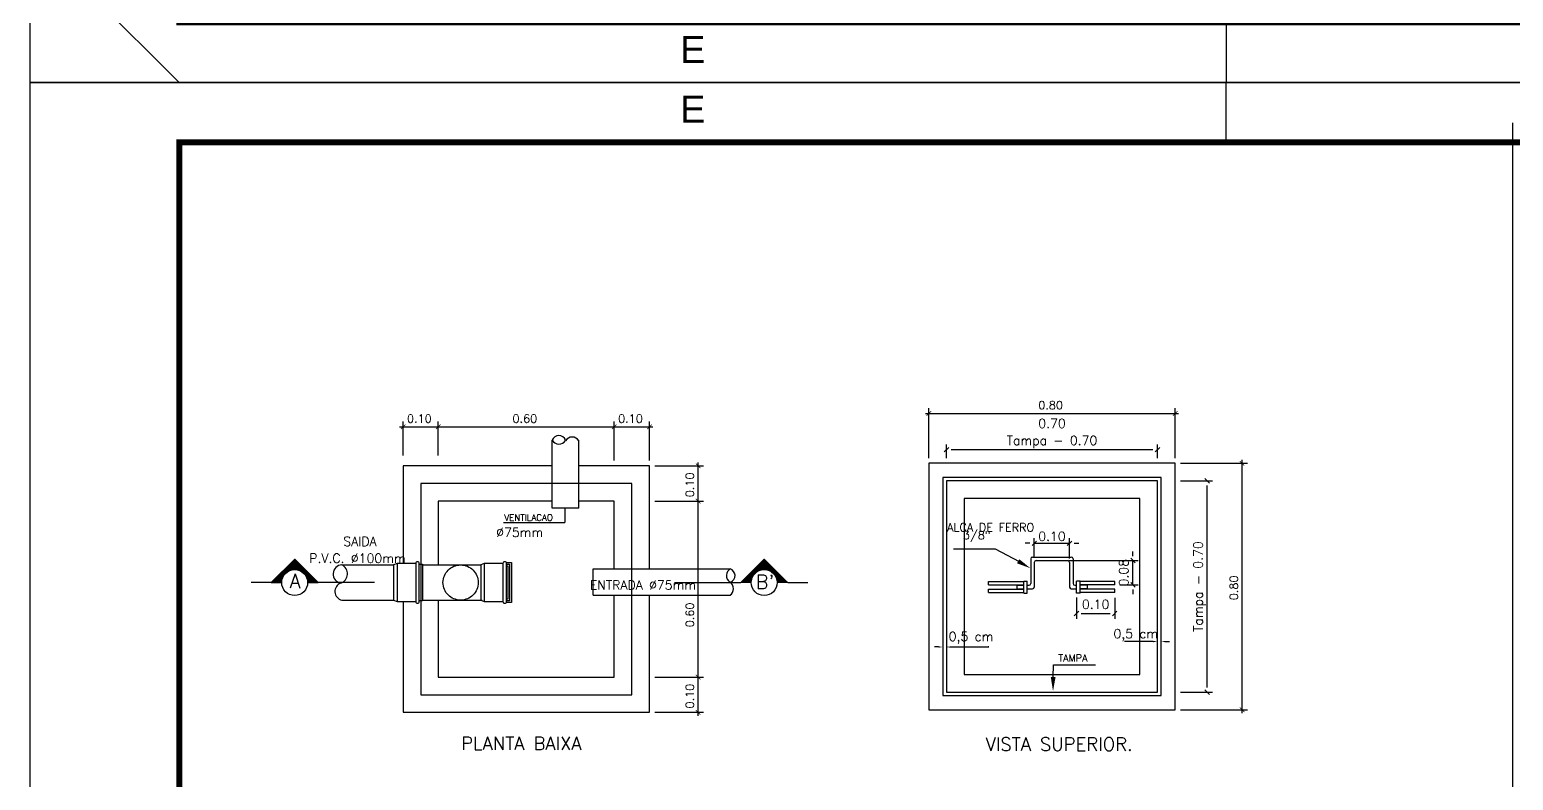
# Model space of a CAD drawing. Header units: millimetres. Extents: x -336 to -33, y -135 to 770.
# Drawn here: x -336.07 to -311.27, y 684.65 to 697.19 of the extents above; entities that cross this region are included whole.
import ezdxf
from ezdxf.enums import TextEntityAlignment as Align

# ---------------------------------------------------------------- set-up
doc = ezdxf.new("R2010")
doc.units = ezdxf.units.MM
doc.header["$LTSCALE"] = 50
doc.header["$MEASUREMENT"] = 0
doc.linetypes.add('CENTER2', pattern=[28.575, 19.05, -3.175, 3.175, -3.175])
doc.linetypes.add('HIDDEN', pattern=[0.375, 0.25, -0.125])
doc.layers.get('0').update_dxf_attribs({"linetype": 'CONTINUOUS'})
for name, color, linetype in [('A-LAYOUT', 7, 'CONTINUOUS'), ('A-PEN-R', 1, 'CONTINUOUS'), ('DETALLHES_CAIXAS', 6, 'CONTINUOUS'), ("PRANCHA - PROJETU'S", 7, 'CONTINUOUS'), ('TXT_1', 2, 'CONTINUOUS'), ('TXT_2', 6, 'CONTINUOUS')]:
    doc.layers.add(name, color=color, linetype=linetype)
doc.styles.add('ADITIVOCAD', font='ROMANS.shx')
doc.styles.add('ARIAL', font='arial.ttf', dxfattribs={"height": 2})
doc.styles.add('ROMANS', font='romans', dxfattribs={"height": 0.1})

# ---------------------------------------------------------------- blocks, each defined once
blk = doc.blocks.new('ADFSGASDFG')
at = {"layer": "PRANCHA - PROJETU'S", "color": 1}
for p, q in [((360.678, 107.346), (276.578, 107.346)), ((276.578, 107.346), (276.578, 47.946)), ((296.578, 106.346), (296.578, 107.346)), ((279.078, 47.946), (276.578, 50.446)), ((296.578, 48.946), (296.578, 47.946)), ((276.578, 47.946), (360.678, 47.946))]:
    blk.add_line(p, q, dxfattribs=at)
at = {"layer": "PRANCHA - PROJETU'S", "color": 4, "const_width": 0.1}
blk.add_lwpolyline([(279.078, 106.346), (359.678, 106.346), (359.678, 48.946), (279.078, 48.946)], close=True, dxfattribs=at)
at = {"layer": "PRANCHA - PROJETU'S", "color": 50, "linetype": 'Continuous', "style": 'ARIAL'}
for p in [(287.661, 106.896), (287.661, 48.496)]:
    blk.add_text('E', height=0.45, dxfattribs=at).set_placement(p, align=Align.MIDDLE)
blk = doc.blocks.new('*X1051')
at = {"color": 0}
for p, q in [((101.59, 65.457), (101.923, 65.79)), ((101.608, 65.457), (101.932, 65.781)), ((101.626, 65.457), (101.941, 65.772)), ((102.216, 65.457), (101.901, 65.771)), ((102.233, 65.457), (101.91, 65.78)), ((102.251, 65.457), (101.919, 65.789)), ((101.643, 65.457), (101.95, 65.763)), ((101.661, 65.457), (101.958, 65.755)), ((101.744, 65.505), (101.689, 65.559)), ((101.748, 65.518), (101.698, 65.568)), ((101.753, 65.531), (101.707, 65.577)), ((101.759, 65.543), (101.716, 65.586)), ((101.765, 65.554), (101.725, 65.594)), ((101.772, 65.565), (101.733, 65.603)), ((101.78, 65.575), (101.742, 65.612)), ((101.788, 65.584), (101.751, 65.621)), ((101.797, 65.593), (101.76, 65.63)), ((101.807, 65.601), (101.769, 65.639)), ((101.817, 65.609), (101.778, 65.648)), ((101.827, 65.615), (101.787, 65.656)), ((101.839, 65.622), (101.795, 65.665)), ((101.851, 65.627), (101.804, 65.674)), ((101.864, 65.632), (101.813, 65.683)), ((101.878, 65.636), (101.822, 65.692)), ((101.892, 65.639), (101.831, 65.701)), ((101.908, 65.641), (101.84, 65.709)), ((101.847, 65.626), (101.967, 65.746)), ((101.925, 65.641), (101.848, 65.718)), ((101.944, 65.64), (101.857, 65.727)), ((101.966, 65.636), (101.866, 65.736)), ((101.874, 65.635), (101.976, 65.737)), ((101.993, 65.627), (101.875, 65.745)), ((102.035, 65.602), (101.884, 65.754)), ((102.198, 65.457), (101.893, 65.762)), ((101.897, 65.64), (101.985, 65.728)), ((101.916, 65.641), (101.994, 65.719)), ((101.933, 65.641), (102.003, 65.71)), ((101.949, 65.639), (102.011, 65.702)), ((101.964, 65.636), (102.02, 65.693)), ((101.978, 65.633), (102.029, 65.684)), ((101.991, 65.628), (102.038, 65.675)), ((102.003, 65.622), (102.047, 65.666)), ((102.015, 65.616), (102.056, 65.657)), ((102.025, 65.609), (102.065, 65.649)), ((102.036, 65.602), (102.073, 65.64)), ((102.045, 65.594), (102.082, 65.631)), ((102.054, 65.585), (102.091, 65.622)), ((102.062, 65.576), (102.1, 65.613)), ((102.18, 65.457), (102.067, 65.571)), ((102.07, 65.566), (102.109, 65.604)), ((102.077, 65.555), (102.118, 65.595)), ((102.084, 65.544), (102.126, 65.587)), ((102.09, 65.532), (102.135, 65.578)), ((102.095, 65.52), (102.144, 65.569)), ((102.099, 65.506), (102.153, 65.56)), ((101.597, 65.457), (101.592, 65.462)), ((101.615, 65.457), (101.601, 65.471)), ((101.632, 65.457), (101.61, 65.48)), ((101.65, 65.457), (101.619, 65.488)), ((101.668, 65.457), (101.627, 65.497)), ((101.685, 65.457), (101.636, 65.506)), ((101.703, 65.457), (101.645, 65.515)), ((101.721, 65.457), (101.654, 65.524)), ((101.737, 65.458), (101.663, 65.533)), ((101.738, 65.475), (101.672, 65.541)), ((101.679, 65.457), (101.753, 65.531)), ((101.74, 65.49), (101.68, 65.55)), ((101.696, 65.457), (101.744, 65.504)), ((101.714, 65.457), (101.739, 65.482)), ((101.732, 65.457), (101.737, 65.463)), ((102.163, 65.457), (102.092, 65.528)), ((102.145, 65.457), (102.1, 65.502)), ((102.102, 65.492), (102.162, 65.551)), ((102.127, 65.457), (102.104, 65.48)), ((102.105, 65.477), (102.171, 65.542)), ((102.106, 65.46), (102.179, 65.534)), ((102.109, 65.457), (102.106, 65.461)), ((102.121, 65.457), (102.188, 65.525)), ((102.138, 65.457), (102.197, 65.516)), ((102.156, 65.457), (102.206, 65.507)), ((102.174, 65.457), (102.215, 65.498)), ((102.191, 65.457), (102.224, 65.489)), ((102.209, 65.457), (102.232, 65.481)), ((102.227, 65.457), (102.241, 65.472)), ((102.244, 65.457), (102.25, 65.463))]:
    blk.add_line(p, q, dxfattribs=at)

msp = doc.modelspace()

# ---------------------------------------------------------------- linework, layer by layer
at = {"layer": 'A-LAYOUT', "linetype": 'ByBlock'}
for p, q in [((-321.037, 690.034), (-321.037, 690.868)), ((-316.919, 690.034), (-316.919, 690.868)), ((-329.824, 690.079), (-329.824, 690.644)), ((-329.236, 690.079), (-329.236, 690.644)), ((-329.236, 690.079), (-329.236, 690.644)), ((-326.295, 689.991), (-326.295, 690.644)), ((-326.295, 689.991), (-326.295, 690.644)), ((-325.707, 689.991), (-325.707, 690.644)), ((-321.095, 690.78), (-316.861, 690.78)), ((-329.883, 690.556), (-329.177, 690.556)), ((-329.294, 690.556), (-326.236, 690.556)), ((-326.354, 690.556), (-325.648, 690.556)), ((-320.704, 690.212), (-320.781, 690.136)), ((-320.743, 690.034), (-320.743, 690.262)), ((-320.666, 690.174), (-317.29, 690.174)), ((-317.252, 690.136), (-317.175, 690.212)), ((-317.213, 690.034), (-317.213, 690.262)), ((-325.618, 689.903), (-324.805, 689.903)), ((-324.893, 689.256), (-324.893, 689.962)), ((-316.831, 689.946), (-315.713, 689.946)), ((-315.801, 685.77), (-315.801, 690.005)), ((-316.831, 689.652), (-316.295, 689.652)), ((-316.345, 689.614), (-316.422, 689.69)), ((-316.383, 686.199), (-316.383, 689.576)), ((-325.618, 689.315), (-324.805, 689.315)), ((-325.618, 689.315), (-324.805, 689.315)), ((-324.893, 686.315), (-324.893, 689.374)), ((-319.312, 688.571), (-319.235, 688.647)), ((-319.274, 688.365), (-319.274, 688.697)), ((-318.647, 688.647), (-318.724, 688.571)), ((-318.685, 688.357), (-318.685, 688.697)), ((-319.35, 688.609), (-319.426, 688.609)), ((-319.274, 688.609), (-318.685, 688.609)), ((-318.609, 688.609), (-318.532, 688.609)), ((-317.625, 688.397), (-317.625, 688.473)), ((-318.69, 688.32), (-317.537, 688.32)), ((-317.663, 688.359), (-317.587, 688.282)), ((-317.625, 687.915), (-317.625, 688.32)), ((-317.847, 687.915), (-317.537, 687.915)), ((-317.587, 687.876), (-317.663, 687.953)), ((-318.568, 687.704), (-318.568, 687.35)), ((-317.93, 687.697), (-317.93, 687.35)), ((-317.625, 687.838), (-317.625, 687.762)), ((-318.529, 687.476), (-318.606, 687.4)), ((-318.491, 687.438), (-318.007, 687.438)), ((-317.968, 687.4), (-317.892, 687.476)), ((-317.356, 686.967), (-317.768, 686.967)), ((-317.286, 686.967), (-317.356, 686.967)), ((-317.084, 686.967), (-317.014, 686.967)), ((-320.873, 686.877), (-320.944, 686.877)), ((-320.672, 686.877), (-320.032, 686.877)), ((-320.032, 686.877), (-320.046, 686.877)), ((-324.893, 685.727), (-324.893, 686.433)), ((-325.618, 686.374), (-324.805, 686.374)), ((-325.618, 686.374), (-324.805, 686.374)), ((-316.422, 686.161), (-316.345, 686.085)), ((-316.831, 686.123), (-316.295, 686.123)), ((-325.618, 685.786), (-324.805, 685.786)), ((-316.831, 685.829), (-315.713, 685.829))]:
    msp.add_line(p, q, dxfattribs=at)
at = {"layer": 'A-LAYOUT'}
for p, q in [((-329.824, 690.556), (-329.236, 690.556)), ((-327.33, 689.196), (-327.33, 690.334)), ((-326.889, 689.196), (-326.889, 690.334)), ((-321.037, 689.946), (-321.037, 685.829)), ((-316.919, 689.946), (-321.037, 689.946)), ((-316.919, 685.829), (-316.919, 689.946)), ((-320.801, 689.711), (-320.801, 686.064)), ((-317.155, 689.711), (-320.801, 689.711)), ((-317.155, 686.064), (-317.155, 689.711)), ((-326.889, 689.196), (-327.33, 689.196)), ((-327.121, 689.196), (-327.121, 688.956)), ((-328.144, 688.956), (-327.121, 688.956)), ((-319.923, 688.512), (-320.626, 688.512)), ((-319.522, 688.297), (-319.923, 688.512)), ((-329.924, 688.272), (-329.924, 687.637)), ((-328.466, 688.272), (-328.466, 687.637)), ((-326.645, 688.182), (-324.351, 688.182)), ((-326.645, 687.741), (-326.645, 688.182)), ((-319.332, 688.35), (-319.332, 687.938)), ((-319.303, 688.379), (-318.656, 688.379)), ((-319.274, 688.291), (-319.274, 687.879)), ((-319.244, 688.32), (-318.715, 688.32)), ((-318.685, 688.291), (-318.685, 687.879)), ((-318.627, 688.35), (-318.627, 687.938)), ((-319.568, 687.909), (-319.568, 687.85)), ((-319.568, 687.909), (-319.45, 687.909)), ((-319.45, 687.979), (-319.391, 687.979)), ((-319.45, 687.779), (-319.45, 687.979)), ((-319.391, 687.779), (-319.391, 687.979)), ((-319.391, 687.909), (-319.362, 687.909)), ((-318.597, 687.909), (-318.568, 687.909)), ((-318.509, 687.979), (-318.568, 687.979)), ((-318.568, 687.779), (-318.568, 687.979)), ((-318.509, 687.779), (-318.509, 687.979)), ((-318.391, 687.909), (-318.509, 687.909)), ((-318.391, 687.909), (-318.391, 687.85)), ((-326.645, 687.741), (-324.351, 687.741)), ((-319.568, 687.85), (-319.45, 687.85)), ((-319.45, 687.779), (-319.391, 687.779)), ((-319.391, 687.85), (-319.303, 687.85)), ((-318.656, 687.85), (-318.568, 687.85)), ((-318.509, 687.779), (-318.568, 687.779)), ((-318.391, 687.85), (-318.509, 687.85)), ((-318.958, 686.373), (-318.955, 686.578)), ((-318.955, 686.578), (-318.252, 686.578)), ((-320.801, 686.064), (-317.155, 686.064)), ((-321.037, 685.829), (-316.919, 685.829))]:
    msp.add_line(p, q, dxfattribs=at)
at = {"layer": 'A-LAYOUT', "linetype": 'HIDDEN', "ltscale": 0.5}
for p, q in [((-329.53, 689.609), (-329.53, 686.08)), ((-326.001, 689.609), (-329.53, 689.609)), ((-326.001, 686.08), (-326.001, 689.609)), ((-329.53, 686.08), (-326.001, 686.08))]:
    msp.add_line(p, q, dxfattribs=at)
at = {"layer": 'A-LAYOUT', "linetype": 'HIDDEN'}
for p, q in [((-320.448, 689.358), (-320.448, 686.417)), ((-317.508, 689.358), (-320.448, 689.358)), ((-317.508, 686.417), (-317.508, 689.358)), ((-320.039, 687.915), (-320.039, 687.973)), ((-320.039, 687.973), (-319.45, 687.973)), ((-320.039, 687.915), (-319.45, 687.915)), ((-317.93, 687.973), (-318.509, 687.973)), ((-317.93, 687.915), (-318.509, 687.915)), ((-317.93, 687.915), (-317.93, 687.973)), ((-320.039, 687.785), (-320.039, 687.844)), ((-320.039, 687.844), (-319.45, 687.844)), ((-320.039, 687.785), (-319.45, 687.785)), ((-317.93, 687.844), (-318.509, 687.844)), ((-317.93, 687.785), (-318.509, 687.785)), ((-317.93, 687.785), (-317.93, 687.844)), ((-320.448, 686.417), (-317.508, 686.417))]:
    msp.add_line(p, q, dxfattribs=at)
at = {"layer": 'A-LAYOUT', "linetype": 'ByBlock', "const_width": 0.0115}
for points in [[(-320.998, 690.818), (-321.075, 690.742)], [(-316.958, 690.742), (-316.881, 690.818)], [(-329.786, 690.594), (-329.862, 690.517)], [(-329.197, 690.594), (-329.274, 690.517)], [(-329.274, 690.517), (-329.197, 690.594)], [(-326.333, 690.517), (-326.257, 690.594)], [(-326.257, 690.594), (-326.333, 690.517)], [(-325.745, 690.517), (-325.668, 690.594)], [(-324.855, 689.865), (-324.931, 689.941)], [(-315.763, 689.908), (-315.839, 689.984)], [(-324.855, 689.276), (-324.931, 689.353)], [(-324.931, 689.353), (-324.855, 689.276)], [(-324.931, 686.412), (-324.855, 686.336)], [(-324.855, 686.336), (-324.931, 686.412)], [(-324.931, 685.824), (-324.855, 685.747)], [(-315.839, 685.867), (-315.763, 685.791)]]:
    msp.add_lwpolyline(points, dxfattribs=at)
at = {"layer": 'A-LAYOUT'}
for points in [[(-330.847, 688.248), (-329.984, 688.248)], [(-329.612, 688.272), (-329.924, 688.272), (-329.984, 688.248), (-329.984, 687.66), (-329.924, 687.637), (-329.612, 687.637)], [(-329.554, 688.26), (-329.501, 688.26), (-329.501, 687.648), (-329.554, 687.648)], [(-329.501, 688.248), (-328.526, 688.248)], [(-328.154, 688.272), (-328.466, 688.272), (-328.526, 688.248), (-328.526, 687.66), (-328.466, 687.637), (-328.154, 687.637)], [(-328.096, 688.289), (-328.013, 688.289), (-328.013, 687.619), (-328.096, 687.619)], [(-328.096, 688.26), (-328.043, 688.26), (-328.043, 687.648), (-328.096, 687.648)], [(-328.096, 688.231), (-328.072, 688.231), (-328.072, 687.678), (-328.096, 687.678)], [(-330.847, 687.66), (-329.984, 687.66)], [(-329.501, 687.66), (-328.503, 687.66)]]:
    msp.add_lwpolyline(points, dxfattribs=at)
for points in [[(-329.586, 687.608), (-329.58, 687.608, 0.414214), (-329.554, 687.635), (-329.554, 688.275, 0.414214), (-329.58, 688.302), (-329.586, 688.302, 0.414214), (-329.612, 688.275), (-329.612, 687.635, 0.414214)], [(-328.128, 687.608), (-328.122, 687.608, 0.414214), (-328.096, 687.635), (-328.096, 688.275, 0.414214), (-328.122, 688.302), (-328.128, 688.302, 0.414214), (-328.154, 688.275), (-328.154, 687.635, 0.414214)]]:
    msp.add_lwpolyline(points, format="xyb", close=True, dxfattribs=at)
at = {"layer": 'A-LAYOUT', "linetype": 'HIDDEN'}
msp.add_circle((-328.863, 687.954), 0.294, dxfattribs=at)
at = {"layer": 'A-LAYOUT'}
for centre, radius, start, end in [((-327.218, 690.29), 0.119, 23.2479, 160.1992), ((-326.999, 690.252), 0.132, 33.0699, 146.9301), ((-327.217, 690.394), 0.128, 207.9019, 326.9301), ((-330.841, 688.096), 0.153, 91.971, 261.4768), ((-330.917, 688.1), 0.164, 288.8635, 64.5843), ((-324.291, 688.069), 0.128, 117.9019, 236.9301), ((-324.395, 688.071), 0.119, 293.2479, 70.1992), ((-319.303, 688.35), 0.0294, 90, 180), ((-319.244, 688.291), 0.0294, 90, 180), ((-318.715, 688.291), 0.0294, 0, 90), ((-318.656, 688.35), 0.0294, 360, 90), ((-330.816, 687.805), 0.148, 108.8635, 258.1185), ((-324.433, 687.851), 0.132, 303.0699, 56.9301), ((-319.362, 687.938), 0.0294, 270, 0), ((-318.597, 687.938), 0.0294, 180, 270), ((-319.303, 687.879), 0.0294, 270, 0), ((-318.656, 687.879), 0.0294, 180, 270)]:
    msp.add_arc(centre, radius, start, end, dxfattribs=at)
for points in [[(-319.524, 688.343), (-319.563, 688.275), (-319.339, 688.193)], [(-318.919, 686.373), (-318.998, 686.374), (-318.961, 686.138)]]:
    msp.add_solid(points, dxfattribs=at)
at = {"layer": 'A-LAYOUT', "linetype": 'ByBlock'}
for points in [[(-317.284, 686.979), (-317.284, 686.956), (-317.213, 686.967)], [(-317.084, 686.979), (-317.084, 686.956), (-317.155, 686.967)], [(-320.873, 686.888), (-320.873, 686.865), (-320.803, 686.877)], [(-320.672, 686.888), (-320.672, 686.865), (-320.743, 686.877)]]:
    msp.add_solid(points, dxfattribs=at)
at = {"layer": 'A-PEN-R'}
msp.add_line((-311.279, 695.636), (-311.279, 646.989), dxfattribs=at)
at = {"layer": 'DETALLHES_CAIXAS'}
for p, q in [((-327.33, 689.903), (-329.824, 689.903)), ((-329.824, 689.903), (-329.824, 688.272)), ((-325.707, 689.903), (-326.889, 689.903)), ((-325.707, 688.182), (-325.707, 689.903)), ((-320.743, 689.652), (-320.743, 686.123)), ((-317.213, 689.652), (-320.743, 689.652)), ((-317.213, 686.123), (-317.213, 689.652)), ((-329.236, 689.315), (-329.236, 688.248)), ((-327.33, 689.315), (-329.236, 689.315)), ((-326.295, 689.315), (-326.889, 689.315)), ((-326.295, 688.182), (-326.295, 689.315)), ((-329.236, 687.66), (-329.236, 686.374)), ((-326.295, 686.374), (-326.295, 687.741)), ((-325.707, 685.786), (-325.707, 687.741)), ((-329.824, 687.637), (-329.824, 685.786)), ((-329.236, 686.374), (-326.295, 686.374)), ((-320.743, 686.123), (-317.213, 686.123)), ((-329.824, 685.786), (-325.707, 685.786))]:
    msp.add_line(p, q, dxfattribs=at)
at = {"layer": 'TXT_1'}
for p, q in [((-332.029, 687.953), (-331.636, 688.347)), ((-331.636, 688.347), (-331.243, 687.953)), ((-323.788, 688.347), (-324.181, 687.953)), ((-332.029, 687.953), (-331.853, 687.953)), ((-331.419, 687.953), (-331.243, 687.953)), ((-324.004, 687.953), (-324.181, 687.953)), ((-323.395, 687.953), (-323.571, 687.953))]:
    msp.add_line(p, q, dxfattribs=at)
for centre in [(-331.636, 687.953), (-323.788, 687.953)]:
    msp.add_circle(centre, 0.217, dxfattribs=at)
at = {"layer": 'TXT_2', "linetype": 'CENTER2'}
for p, q in [((-332.029, 687.953), (-332.364, 687.953)), ((-330.299, 687.953), (-331.243, 687.953)), ((-325.287, 687.953), (-324.181, 687.953)), ((-323.395, 687.953), (-323.06, 687.953))]:
    msp.add_line(p, q, dxfattribs=at)

# ---------------------------------------------------------------- block references
at = {"layer": "PRANCHA - PROJETU'S", "color": 1}
for p in [(-612.643, 648.365), (-612.643, 588.965)]:
    msp.add_blockref('ADFSGASDFG', p, dxfattribs=at)
at = {"layer": 'TXT_1', "yscale": 1.176362552987934, "zscale": 1.176362552987666}
for p, xscale in [((-451.533, 610.952), 1.176362552986596), ((-203.891, 610.952), -1.176362552986596)]:
    msp.add_blockref('*X1051', p, dxfattribs=dict(at, xscale=xscale))

# ---------------------------------------------------------------- texts
at = {"layer": 'A-LAYOUT', "style": 'ROMANS'}
for s, p in [('0.80', (-319.207, 690.849)), ('0.10', (-329.759, 690.624)), ('0.60', (-327.995, 690.624)), ('0.10', (-326.23, 690.624))]:
    msp.add_text(s, height=0.1376, dxfattribs=at).set_placement(p)
at = {"layer": 'A-LAYOUT', "linetype": 'ByBlock', "style": 'ROMANS'}
for s, height, p in [('0.70', 0.1529, (-318.978, 690.611)), ('Tampa - 0.70', 0.15293, (-318.978, 690.327)), ('0.10', 0.1529, (-318.979, 688.727)), ('0.10', 0.1529, (-318.249, 687.591))]:
    msp.add_text(s, height=height, dxfattribs=at).set_placement(p, align=Align.MIDDLE_CENTER)
at = {"layer": 'A-LAYOUT', "style": 'ROMANS'}
for s, p in [('0.10', (-324.962, 689.379)), ('0.80', (-315.87, 687.658)), ('0.60', (-324.962, 687.206)), ('0.10', (-324.962, 685.85))]:
    msp.add_text(s, height=0.1376, rotation=90, dxfattribs=at).set_placement(p)
for s, height, p in [('VENTILACAO', 0.1059, (-328.133, 689.04)), ('ALCA DE FERRO ', 0.13763, (-320.731, 688.876)), ('SAIDA ', 0.1529, (-330.823, 688.64)), ('%%C75mm', 0.1529, (-328.268, 688.793)), (' 3/8"', 0.1376, (-320.561, 688.746)), ('P.V.C. %%C100mm', 0.15293, (-331.392, 688.36)), ('ENTRADA %%C75mm', 0.15293, (-326.703, 687.912)), ('TAMPA', 0.1176, (-318.873, 686.694))]:
    msp.add_text(s, height=height, dxfattribs=at).set_placement(p, align=Align.MIDDLE_LEFT)
at = {"layer": 'A-LAYOUT', "linetype": 'ByBlock', "style": 'ROMANS'}
for s, height, p in [('Tampa - 0.70', 0.15293, (-316.536, 687.887)), ('0.08', 0.1529, (-317.778, 688.118))]:
    msp.add_text(s, height=height, rotation=90, dxfattribs=at).set_placement(p, align=Align.MIDDLE_CENTER)
for p in [(-317.577, 687.076), (-320.331, 687.029)]:
    msp.add_text('0,5 cm', height=0.1529, dxfattribs=at).set_placement(p, align=Align.MIDDLE)
at = {"layer": 'TXT_1', "style": 'ADITIVOCAD'}
for s, height, p in [('A', 0.235, (-331.629, 687.98)), ("B'", 0.2353, (-323.774, 687.967)), ('PLANTA BAIXA', 0.22057, (-327.848, 685.267)), ('VISTA SUPERIOR.', 0.22057, (-318.858, 685.254))]:
    msp.add_text(s, height=height, dxfattribs=at).set_placement(p, align=Align.MIDDLE)

doc.saveas('drawing.dxf')
